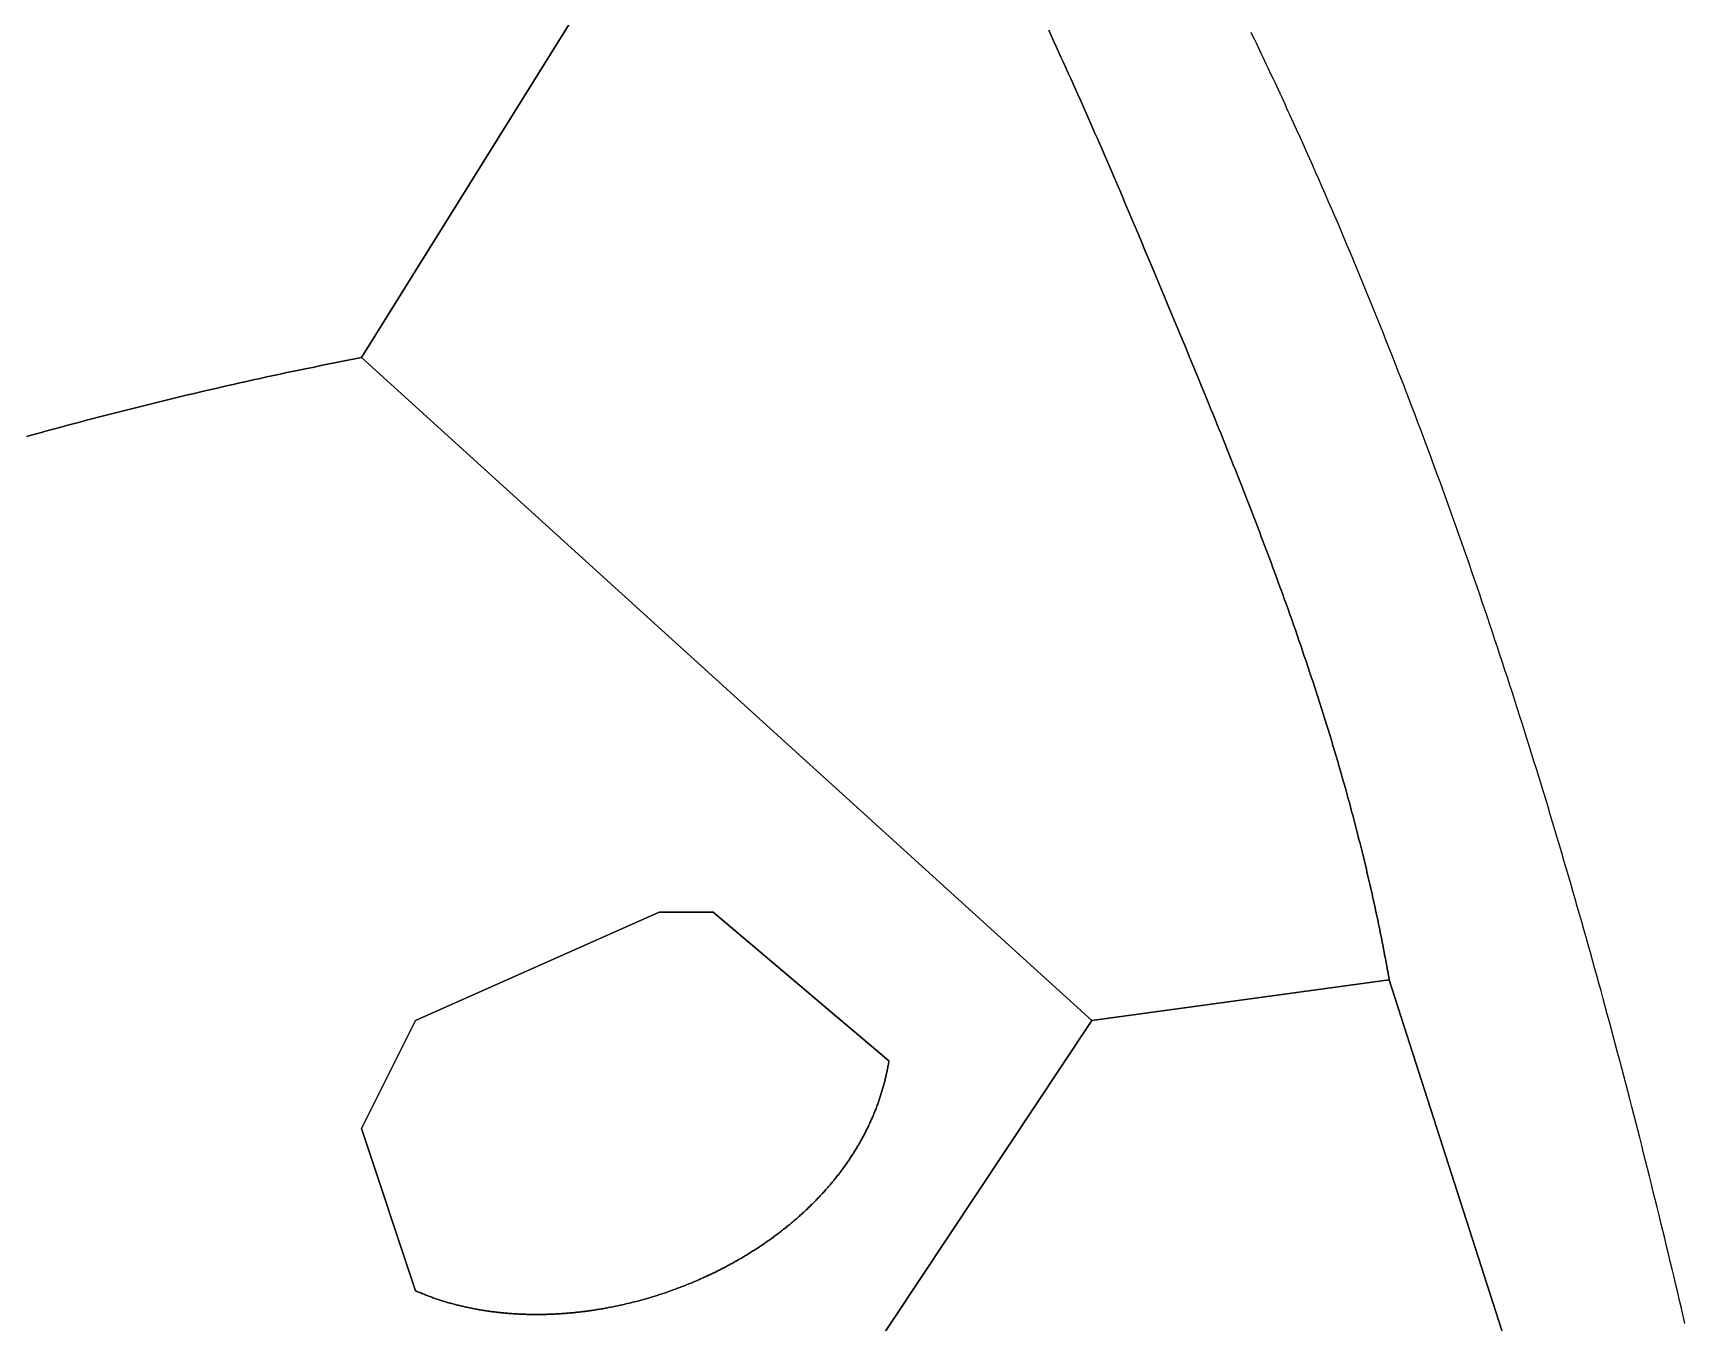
# Model space of a CAD drawing. Header units: millimetres. Extents: x -97041 to 275168, y -12500 to 263793.
# Drawn here: x 236055 to 271944, y 39791 to 67810 of the extents above; entities that cross this region are included whole.
import ezdxf

# ---------------------------------------------------------------- set-up
doc = ezdxf.new("R2010")
doc.units = ezdxf.units.MM
doc.layers.add('CLOSED_AREAS', color=7, linetype='Continuous')
doc.layers.add('REGION_HOLES', color=7, linetype='Continuous')

msp = doc.modelspace()

# ---------------------------------------------------------------- linework, layer by layer
at = {"layer": 'CLOSED_AREAS'}
for points in [[(235923.051, 59048.003), (236066.157, 59087.758), (236209.352, 59127.299), (236352.636, 59166.624), (236496.011, 59205.732), (236639.475, 59244.623), (236783.029, 59283.296), (236926.674, 59321.75), (237070.41, 59359.985), (237214.236, 59398), (237358.155, 59435.795), (237502.164, 59473.368), (237646.266, 59510.72), (237790.46, 59547.849), (237934.746, 59584.755), (238079.125, 59621.437), (238223.597, 59657.895), (238368.163, 59694.127), (238512.821, 59730.134), (238657.574, 59765.914), (238802.421, 59801.466), (238947.362, 59836.792), (239092.398, 59871.888), (239237.528, 59906.756), (239382.754, 59941.393), (239528.075, 59975.8), (239673.492, 60009.976), (239819.006, 60043.921), (239964.615, 60077.633), (240110.321, 60111.111), (240256.123, 60144.356), (240402.023, 60177.367), (240548.02, 60210.142), (240694.115, 60242.682), (240840.308, 60274.985), (240986.599, 60307.052), (241132.988, 60338.88), (241279.477, 60370.47), (241426.064, 60401.821), (241572.75, 60432.933), (241719.536, 60463.804), (241866.422, 60494.434), (242013.408, 60524.822), (242160.494, 60554.968), (242307.682, 60584.871), (242454.969, 60614.53), (242602.359, 60643.945), (242749.849, 60673.115), (242897.442, 60702.039), (243045.136, 60730.717), (243192.933, 60759.148), (252887.557, 76329.302)], [(252887.557, 76329.302), (243192.933, 60759.148), (259056.864, 46364.099), (265519.947, 47245.429), (265509.172, 47306.321), (265498.307, 47367.166), (265487.352, 47427.964), (265476.307, 47488.717), (265465.173, 47549.424), (265453.95, 47610.084), (265442.638, 47670.699), (265431.238, 47731.269), (265419.75, 47791.794), (265408.174, 47852.273), (265396.511, 47912.708), (265384.761, 47973.098), (265372.925, 48033.444), (265361.001, 48093.746), (265348.992, 48154.004), (265336.898, 48214.218), (265324.717, 48274.389), (265312.452, 48334.516), (265300.102, 48394.6), (265287.668, 48454.641), (265275.15, 48514.64), (265262.547, 48574.596), (265249.862, 48634.51), (265237.093, 48694.381), (265224.242, 48754.211), (265211.308, 48813.999), (265198.292, 48873.746), (265185.195, 48933.451), (265172.016, 48993.115), (265158.755, 49052.739), (265145.414, 49112.322), (265131.993, 49171.864), (265118.491, 49231.366), (265104.91, 49290.828), (265091.249, 49350.25), (265077.509, 49409.633), (265063.69, 49468.976), (265049.793, 49528.28), (265035.818, 49587.545), (265021.764, 49646.772), (265007.633, 49705.959), (264993.425, 49765.108), (264979.141, 49824.22), (264964.779, 49883.293), (264950.342, 49942.328), (264935.828, 50001.326), (264921.239, 50060.286), (264906.575, 50119.21), (264891.836, 50178.096), (264877.022, 50236.946), (264862.134, 50295.759), (264847.172, 50354.536), (264832.137, 50413.276), (264817.028, 50471.981), (264801.847, 50530.65), (264786.592, 50589.284), (264771.266, 50647.882), (264755.868, 50706.445), (264740.398, 50764.973), (264724.856, 50823.467), (264709.244, 50881.926), (264693.561, 50940.351), (264677.808, 50998.742), (264661.985, 51057.099), (264646.092, 51115.422), (264630.13, 51173.712), (264614.099, 51231.969), (264597.999, 51290.192), (264565.594, 51406.541), (264532.919, 51522.761), (264499.976, 51638.852), (264466.768, 51754.817), (264433.296, 51870.657), (264399.564, 51986.375), (264365.575, 52101.97), (264331.33, 52217.446), (264296.833, 52332.804), (264262.087, 52448.046), (264227.093, 52563.173), (264191.855, 52678.186), (264156.375, 52793.088), (264120.655, 52907.88), (264084.699, 53022.564), (264048.509, 53137.142), (264012.087, 53251.614), (263975.436, 53365.983), (263938.56, 53480.251), (263901.46, 53594.418), (263864.138, 53708.487), (263826.599, 53822.46), (263788.844, 53936.337), (263750.875, 54050.121), (263712.697, 54163.813), (263674.31, 54277.416), (263635.718, 54390.929), (263596.924, 54504.356), (263557.929, 54617.698), (263518.737, 54730.956), (263479.351, 54844.132), (263439.772, 54957.228), (263400.004, 55070.246), (263360.049, 55183.187), (263319.909, 55296.052), (263279.588, 55408.844), (263239.088, 55521.563), (263198.412, 55634.213), (263157.562, 55746.793), (263116.54, 55859.307), (263075.35, 55971.755), (263033.995, 56084.139), (262992.475, 56196.462), (262950.796, 56308.724), (262908.958, 56420.927), (262866.965, 56533.073), (262824.818, 56645.163), (262782.522, 56757.2), (262740.078, 56869.184), (262697.489, 56981.118), (262654.758, 57093.002), (262611.887, 57204.84), (262568.879, 57316.632), (262525.737, 57428.38), (262482.462, 57540.085), (262439.059, 57651.75), (262395.528, 57763.376), (262351.874, 57874.964), (262308.099, 57986.517), (262264.204, 58098.036), (262220.194, 58209.522), (262176.07, 58320.977), (262131.835, 58432.403), (262087.492, 58543.802), (262043.043, 58655.175), (261998.491, 58766.523), (261953.839, 58877.849), (261909.089, 58989.154), (261864.244, 59100.44), (261819.306, 59211.708), (261774.278, 59322.961), (261729.163, 59434.198), (261683.964, 59545.424), (261638.682, 59656.638), (261593.321, 59767.842), (261547.883, 59879.039), (261456.786, 60101.417), (261365.415, 60323.783), (261273.788, 60546.151), (261181.927, 60768.534), (261089.853, 60990.945), (260997.587, 61213.398), (260905.151, 61435.906), (260812.564, 61658.482), (260719.848, 61881.138), (260621.581, 62116.921), (260523.173, 62352.788), (260424.603, 62588.72), (260325.852, 62824.694), (260226.898, 63060.69), (260127.722, 63296.688), (260028.304, 63532.666), (259928.622, 63768.604), (259878.677, 63886.551), (259828.658, 64004.481), (259778.563, 64122.389), (259728.39, 64240.275), (259678.136, 64358.135), (259627.798, 64475.967), (259577.375, 64593.767), (259526.863, 64711.534), (259476.26, 64829.265), (259425.564, 64946.958), (259374.771, 65064.608), (259323.88, 65182.215), (259272.888, 65299.775), (259221.792, 65417.286), (259170.59, 65534.746), (259119.279, 65652.151), (259067.857, 65769.498), (259016.321, 65886.787), (258964.669, 66004.013), (258912.898, 66121.174), (258861.006, 66238.268), (258808.99, 66355.291), (258756.847, 66472.243), (258704.575, 66589.118), (258652.172, 66705.916), (258599.635, 66822.634), (258546.962, 66939.268), (258494.149, 67055.817), (258441.195, 67172.278), (258388.096, 67288.647), (258334.851, 67404.923), (258281.457, 67521.103), (258227.911, 67637.185), (258174.211, 67753.165), (258120.354, 67869.041)], [(258120.354, 67869.041), (258174.211, 67753.165), (258227.911, 67637.185), (258281.457, 67521.103), (258334.851, 67404.923), (258388.096, 67288.647), (258441.195, 67172.278), (258494.149, 67055.817), (258546.962, 66939.268), (258599.635, 66822.634), (258652.172, 66705.916), (258704.575, 66589.118), (258756.847, 66472.243), (258808.99, 66355.291), (258861.006, 66238.268), (258912.898, 66121.174), (258964.669, 66004.013), (259016.321, 65886.787), (259067.857, 65769.498), (259119.279, 65652.151), (259170.59, 65534.746), (259221.792, 65417.286), (259272.888, 65299.775), (259323.88, 65182.215), (259374.771, 65064.608), (259425.564, 64946.958), (259476.26, 64829.265), (259526.863, 64711.534), (259577.375, 64593.767), (259627.798, 64475.967), (259678.136, 64358.135), (259728.39, 64240.275), (259778.563, 64122.389), (259828.658, 64004.481), (259878.677, 63886.551), (259928.622, 63768.604), (260028.304, 63532.666), (260127.722, 63296.688), (260226.898, 63060.69), (260325.852, 62824.694), (260424.603, 62588.72), (260523.173, 62352.788), (260621.581, 62116.921), (260719.848, 61881.138), (260812.564, 61658.482), (260905.151, 61435.906), (260997.587, 61213.398), (261089.853, 60990.945), (261181.927, 60768.534), (261273.788, 60546.151), (261365.415, 60323.783), (261456.786, 60101.417), (261547.883, 59879.039), (261593.321, 59767.842), (261638.682, 59656.638), (261683.964, 59545.424), (261729.163, 59434.198), (261774.278, 59322.961), (261819.306, 59211.708), (261864.244, 59100.44), (261909.089, 58989.154), (261953.839, 58877.849), (261998.491, 58766.523), (262043.043, 58655.175), (262087.492, 58543.802), (262131.835, 58432.403), (262176.07, 58320.977), (262220.194, 58209.522), (262264.204, 58098.036), (262308.099, 57986.517), (262351.874, 57874.964), (262395.528, 57763.376), (262439.059, 57651.75), (262482.462, 57540.085), (262525.737, 57428.38), (262568.879, 57316.632), (262611.887, 57204.84), (262654.758, 57093.002), (262697.489, 56981.118), (262740.078, 56869.184), (262782.522, 56757.2), (262824.818, 56645.163), (262866.965, 56533.073), (262908.958, 56420.927), (262950.796, 56308.724), (262992.475, 56196.462), (263033.995, 56084.139), (263075.35, 55971.755), (263116.54, 55859.307), (263157.562, 55746.793), (263198.412, 55634.213), (263239.088, 55521.563), (263279.588, 55408.844), (263319.909, 55296.052), (263360.049, 55183.187), (263400.004, 55070.246), (263439.772, 54957.228), (263479.351, 54844.132), (263518.737, 54730.956), (263557.929, 54617.698), (263596.924, 54504.356), (263635.718, 54390.929), (263674.31, 54277.416), (263712.697, 54163.813), (263750.875, 54050.121), (263788.844, 53936.337), (263826.599, 53822.46), (263864.138, 53708.487), (263901.46, 53594.418), (263938.56, 53480.251), (263975.436, 53365.983), (264012.087, 53251.614), (264048.509, 53137.142), (264084.699, 53022.564), (264120.655, 52907.88), (264156.375, 52793.088), (264191.855, 52678.186), (264227.093, 52563.173), (264262.087, 52448.046), (264296.833, 52332.804), (264331.33, 52217.446), (264365.575, 52101.97), (264399.564, 51986.375), (264433.296, 51870.657), (264466.768, 51754.817), (264499.976, 51638.852), (264532.919, 51522.761), (264565.594, 51406.541), (264597.999, 51290.192), (264614.099, 51231.969), (264630.13, 51173.712), (264646.092, 51115.422), (264661.985, 51057.099), (264677.808, 50998.742), (264693.561, 50940.351), (264709.244, 50881.926), (264724.856, 50823.467), (264740.398, 50764.973), (264755.868, 50706.445), (264771.266, 50647.882), (264786.592, 50589.284), (264801.847, 50530.65), (264817.028, 50471.981), (264832.137, 50413.276), (264847.172, 50354.536), (264862.134, 50295.759), (264877.022, 50236.946), (264891.836, 50178.096), (264906.575, 50119.21), (264921.239, 50060.286), (264935.828, 50001.326), (264950.342, 49942.328), (264964.779, 49883.293), (264979.141, 49824.22), (264993.425, 49765.108), (265007.633, 49705.959), (265021.764, 49646.772), (265035.818, 49587.545), (265049.793, 49528.28), (265063.69, 49468.976), (265077.509, 49409.633), (265091.249, 49350.25), (265104.91, 49290.828), (265118.491, 49231.366), (265131.993, 49171.864), (265145.414, 49112.322), (265158.755, 49052.739), (265172.016, 48993.115), (265185.195, 48933.451), (265198.292, 48873.746), (265211.308, 48813.999), (265224.242, 48754.211), (265237.093, 48694.381), (265249.862, 48634.51), (265262.547, 48574.596), (265275.15, 48514.64), (265287.668, 48454.641), (265300.102, 48394.6), (265312.452, 48334.516), (265324.717, 48274.389), (265336.898, 48214.218), (265348.992, 48154.004), (265361.001, 48093.746), (265372.925, 48033.444), (265384.761, 47973.098), (265396.511, 47912.708), (265408.174, 47852.273), (265419.75, 47791.794), (265431.238, 47731.269), (265442.638, 47670.699), (265453.95, 47610.084), (265465.173, 47549.424), (265476.307, 47488.717), (265487.352, 47427.964), (265498.307, 47367.166), (265509.172, 47306.321), (265519.947, 47245.429), (268163.935, 39019.687)], [(271943.873, 39775.875), (271904.579, 39944.495), (271865.149, 40113.097), (271825.581, 40281.683), (271785.874, 40450.249), (271746.027, 40618.797), (271706.04, 40787.325), (271665.913, 40955.833), (271625.643, 41124.319), (271585.23, 41292.783), (271544.674, 41461.224), (271503.973, 41629.641), (271463.127, 41798.034), (271422.135, 41966.402), (271380.996, 42134.744), (271339.71, 42303.059), (271298.275, 42471.347), (271256.69, 42639.607), (271214.955, 42807.837), (271173.07, 42976.038), (271131.032, 43144.209), (271088.842, 43312.348), (271046.498, 43480.455), (271004, 43648.53), (270961.347, 43816.57), (270918.538, 43984.577), (270875.572, 44152.548), (270832.448, 44320.484), (270789.166, 44488.383), (270745.725, 44656.245), (270702.124, 44824.068), (270658.362, 44991.853), (270614.438, 45159.598), (270570.351, 45327.303), (270526.102, 45494.966), (270481.688, 45662.588), (270437.109, 45830.167), (270392.364, 45997.702), (270347.452, 46165.193), (270302.373, 46332.639), (270257.126, 46500.04), (270211.709, 46667.394), (270166.123, 46834.701), (270120.366, 47001.959), (270074.437, 47169.169), (270028.336, 47336.329), (269982.061, 47503.439), (269935.613, 47670.498), (269888.989, 47837.505), (269842.19, 48004.46), (269795.214, 48171.361), (269748.061, 48338.208), (269700.73, 48505), (269653.22, 48671.737), (269605.53, 48838.417), (269557.659, 49005.039), (269509.607, 49171.604), (269461.372, 49338.111), (269412.954, 49504.557), (269364.353, 49670.944), (269315.566, 49837.269), (269266.594, 50003.533), (269217.436, 50169.734), (269168.09, 50335.872), (269118.556, 50501.946), (269068.834, 50667.955), (269018.921, 50833.899), (268968.818, 50999.776), (268918.524, 51165.586), (268868.038, 51331.328), (268817.358, 51497.002), (268766.485, 51662.606), (268715.417, 51828.14), (268664.153, 51993.604), (268612.694, 52158.995), (268561.037, 52324.314), (268509.182, 52489.56), (268457.128, 52654.732), (268404.875, 52819.83), (268352.421, 52984.851), (268299.766, 53149.797), (268246.909, 53314.666), (268193.849, 53479.456), (268140.586, 53644.169), (268087.118, 53808.802), (268033.444, 53973.355), (267979.564, 54137.827), (267925.478, 54302.217), (267871.183, 54466.525), (267816.68, 54630.75), (267761.967, 54794.892), (267707.044, 54958.948), (267651.91, 55122.919), (267596.564, 55286.805), (267541.005, 55450.603), (267485.233, 55614.313), (267429.246, 55777.935), (267373.044, 55941.468), (267316.626, 56104.911), (267259.991, 56268.263), (267203.138, 56431.524), (267146.066, 56594.692), (267088.776, 56757.767), (267031.265, 56920.749), (266973.533, 57083.636), (266915.579, 57246.428), (266857.403, 57409.123), (266799.003, 57571.722), (266740.379, 57734.224), (266681.53, 57896.626), (266622.454, 58058.93), (266563.152, 58221.134), (266503.623, 58383.237), (266443.865, 58545.239), (266383.877, 58707.139), (266323.66, 58868.936), (266263.212, 59030.629), (266202.532, 59192.218), (266141.619, 59353.701), (266080.474, 59515.078), (266019.094, 59676.349), (265957.479, 59837.512), (265895.628, 59998.567), (265833.54, 60159.513), (265771.215, 60320.349), (265708.652, 60481.075), (265645.849, 60641.689), (265582.807, 60802.192), (265519.524, 60962.581), (265455.999, 61122.857), (265392.232, 61283.018), (265328.222, 61443.064), (265263.967, 61602.995), (265199.468, 61762.808), (265134.723, 61922.505), (265069.731, 62082.083), (265004.492, 62241.542), (264939.005, 62400.882), (264873.269, 62560.101), (264807.283, 62719.199), (264741.046, 62878.174), (264674.558, 63037.027), (264607.818, 63195.757), (264540.824, 63354.362), (264473.576, 63512.843), (264406.074, 63671.197), (264338.316, 63829.425), (264270.302, 63987.525), (264202.031, 64145.498), (264133.501, 64303.342), (264064.712, 64461.056), (263995.664, 64618.639), (263926.356, 64776.092), (263856.785, 64933.412), (263786.953, 65090.6), (263716.858, 65247.655), (263646.499, 65404.575), (263575.875, 65561.36), (263504.986, 65718.01), (263433.83, 65874.523), (263398.152, 65952.729), (263362.408, 66030.899), (263326.596, 66109.036), (263290.717, 66187.137), (263254.771, 66265.204), (263218.758, 66343.236), (263182.677, 66421.234), (263146.529, 66499.196), (263110.313, 66577.123), (263074.029, 66655.015), (263037.678, 66732.872), (263001.259, 66810.694), (262964.772, 66888.48), (262928.216, 66966.23), (262891.593, 67043.945), (262854.901, 67121.624), (262818.14, 67199.268), (262781.311, 67276.875), (262744.414, 67354.446), (262707.448, 67431.981), (262670.412, 67509.48), (262633.308, 67586.943), (262596.135, 67664.369), (262558.893, 67741.759), (262521.582, 67819.112)], [(252226.56, 36081.922), (259056.864, 46364.099), (243192.933, 60759.148), (243045.136, 60730.717), (242897.442, 60702.039), (242749.849, 60673.115), (242602.359, 60643.945), (242454.969, 60614.53), (242307.682, 60584.871), (242160.494, 60554.968), (242013.408, 60524.822), (241866.422, 60494.434), (241719.536, 60463.804), (241572.75, 60432.933), (241426.064, 60401.821), (241279.477, 60370.47), (241132.988, 60338.88), (240986.599, 60307.052), (240840.308, 60274.985), (240694.115, 60242.682), (240548.02, 60210.142), (240402.023, 60177.367), (240256.123, 60144.356), (240110.321, 60111.111), (239964.615, 60077.633), (239819.006, 60043.921), (239673.492, 60009.976), (239528.075, 59975.8), (239382.754, 59941.393), (239237.528, 59906.756), (239092.398, 59871.888), (238947.362, 59836.792), (238802.421, 59801.466), (238657.574, 59765.914), (238512.821, 59730.134), (238368.163, 59694.127), (238223.597, 59657.895), (238079.125, 59621.437), (237934.746, 59584.755), (237790.46, 59547.849), (237646.266, 59510.72), (237502.164, 59473.368), (237358.155, 59435.795), (237214.236, 59398), (237070.41, 59359.985), (236926.674, 59321.75), (236783.029, 59283.296), (236639.475, 59244.623), (236496.011, 59205.732), (236352.636, 59166.624), (236209.352, 59127.299), (236066.157, 59087.758), (235923.051, 59048.003)]]:
    msp.add_lwpolyline(points, dxfattribs=at)
for points in [[(254650.216, 45482.77), (250831.122, 48714.311), (249656.016, 48714.311), (244368.039, 46364.099), (243192.933, 44013.887), (244368.039, 40488.569), (244389.73, 40479.122), (244411.472, 40469.766), (244433.262, 40460.501), (244455.103, 40451.327), (244476.992, 40442.243), (244498.93, 40433.25), (244520.916, 40424.347), (244542.951, 40415.535), (244565.032, 40406.814), (244587.162, 40398.182), (244609.338, 40389.641), (244631.561, 40381.189), (244653.83, 40372.828), (244676.146, 40364.556), (244698.507, 40356.375), (244720.913, 40348.282), (244743.365, 40340.28), (244765.861, 40332.367), (244788.401, 40324.543), (244810.986, 40316.809), (244833.614, 40309.164), (244856.285, 40301.608), (244879, 40294.141), (244901.757, 40286.763), (244924.557, 40279.474), (244947.399, 40272.274), (244970.282, 40265.162), (244993.207, 40258.139), (245016.173, 40251.204), (245039.179, 40244.357), (245062.226, 40237.599), (245085.313, 40230.929), (245108.44, 40224.348), (245131.606, 40217.854), (245154.811, 40211.448), (245178.055, 40205.13), (245201.338, 40198.9), (245224.658, 40192.757), (245248.016, 40186.702), (245271.412, 40180.734), (245294.844, 40174.854), (245318.314, 40169.061), (245341.82, 40163.355), (245365.361, 40157.736), (245388.939, 40152.204), (245412.552, 40146.759), (245436.2, 40141.401), (245459.883, 40136.129), (245483.6, 40130.944), (245507.352, 40125.846), (245531.137, 40120.834), (245554.956, 40115.908), (245578.807, 40111.069), (245602.692, 40106.315), (245626.609, 40101.648), (245650.558, 40097.067), (245674.539, 40092.571), (245698.551, 40088.162), (245722.594, 40083.838), (245746.669, 40079.599), (245770.773, 40075.446), (245794.908, 40071.379), (245819.073, 40067.397), (245843.267, 40063.5), (245867.49, 40059.688), (245891.742, 40055.961), (245916.022, 40052.319), (245940.331, 40048.762), (245964.667, 40045.289), (245989.031, 40041.902), (246013.422, 40038.598), (246037.84, 40035.38), (246062.284, 40032.245), (246086.754, 40029.195), (246111.251, 40026.23), (246135.772, 40023.348), (246160.319, 40020.55), (246184.891, 40017.836), (246209.487, 40015.206), (246234.108, 40012.66), (246258.752, 40010.197), (246283.419, 40007.818), (246308.11, 40005.522), (246332.824, 40003.31), (246357.56, 40001.181), (246382.319, 39999.135), (246407.099, 39997.172), (246431.901, 39995.292), (246456.724, 39993.495), (246481.567, 39991.78), (246506.432, 39990.149), (246531.316, 39988.6), (246556.221, 39987.133), (246581.145, 39985.749), (246606.088, 39984.448), (246631.05, 39983.228), (246656.03, 39982.091), (246681.029, 39981.035), (246706.045, 39980.062), (246731.08, 39979.171), (246756.131, 39978.361), (246781.199, 39977.633), (246806.284, 39976.986), (246831.385, 39976.421), (246856.502, 39975.938), (246881.634, 39975.535), (246906.782, 39975.214), (246931.944, 39974.974), (246957.121, 39974.815), (246982.313, 39974.737), (247007.518, 39974.74), (247032.737, 39974.823), (247057.969, 39974.988), (247083.214, 39975.232), (247108.471, 39975.557), (247133.741, 39975.963), (247159.023, 39976.449), (247184.316, 39977.015), (247209.621, 39977.661), (247234.936, 39978.387), (247260.262, 39979.193), (247285.598, 39980.079), (247310.945, 39981.044), (247336.3, 39982.089), (247361.665, 39983.214), (247387.039, 39984.418), (247412.422, 39985.701), (247437.813, 39987.064), (247463.212, 39988.506), (247488.618, 39990.027), (247514.032, 39991.627), (247539.452, 39993.305), (247564.88, 39995.063), (247590.313, 39996.899), (247615.753, 39998.814), (247641.198, 40000.807), (247666.648, 40002.879), (247692.104, 40005.029), (247717.564, 40007.257), (247743.028, 40009.564), (247768.496, 40011.948), (247793.968, 40014.41), (247819.443, 40016.951), (247844.922, 40019.569), (247870.402, 40022.264), (247895.886, 40025.037), (247921.371, 40027.888), (247946.857, 40030.816), (247972.346, 40033.822), (247997.835, 40036.904), (248023.324, 40040.064), (248048.814, 40043.301), (248074.304, 40046.614), (248099.794, 40050.005), (248125.283, 40053.472), (248150.771, 40057.016), (248176.258, 40060.636), (248201.743, 40064.333), (248227.226, 40068.106), (248252.707, 40071.956), (248278.185, 40075.881), (248303.66, 40079.883), (248329.132, 40083.961), (248354.6, 40088.114), (248380.064, 40092.344), (248405.524, 40096.649), (248430.979, 40101.03), (248456.429, 40105.486), (248481.874, 40110.018), (248507.313, 40114.625), (248532.747, 40119.307), (248558.174, 40124.065), (248609.008, 40133.804), (248659.812, 40143.844), (248710.585, 40154.182), (248761.324, 40164.818), (248812.025, 40175.752), (248862.686, 40186.982), (248913.305, 40198.508), (248963.88, 40210.328), (249014.406, 40222.443), (249064.882, 40234.852), (249115.305, 40247.553), (249165.672, 40260.547), (249215.981, 40273.831), (249266.229, 40287.407), (249316.414, 40301.272), (249366.532, 40315.426), (249416.582, 40329.868), (249466.559, 40344.598), (249516.463, 40359.615), (249566.29, 40374.918), (249616.037, 40390.506), (249665.702, 40406.379), (249715.283, 40422.536), (249764.776, 40438.976), (249814.179, 40455.698), (249863.489, 40472.701), (249912.704, 40489.986), (249961.82, 40507.551), (250010.836, 40525.395), (250059.749, 40543.518), (250108.556, 40561.918), (250157.254, 40580.596), (250205.841, 40599.55), (250254.314, 40618.78), (250302.67, 40638.285), (250350.907, 40658.064), (250399.022, 40678.116), (250447.013, 40698.441), (250470.961, 40708.705), (250494.877, 40719.038), (250518.76, 40729.438), (250542.61, 40739.906), (250566.428, 40750.442), (250590.212, 40761.045), (250613.962, 40771.715), (250637.678, 40782.453), (250661.36, 40793.258), (250685.006, 40804.13), (250708.618, 40815.069), (250732.194, 40826.075), (250755.735, 40837.148), (250779.239, 40848.288), (250802.707, 40859.495), (250826.139, 40870.768), (250849.533, 40882.107), (250872.889, 40893.513), (250896.208, 40904.985), (250919.489, 40916.524), (250942.732, 40928.129), (250965.935, 40939.799), (250989.1, 40951.536), (251012.225, 40963.338), (251035.311, 40975.206), (251058.356, 40987.14), (251081.361, 40999.139), (251104.326, 41011.204), (251127.249, 41023.334), (251150.131, 41035.53), (251172.971, 41047.791), (251195.769, 41060.116), (251218.525, 41072.507), (251241.238, 41084.963), (251263.908, 41097.483), (251286.534, 41110.068), (251309.117, 41122.718), (251331.656, 41135.433), (251354.15, 41148.211), (251376.6, 41161.055), (251399.005, 41173.962), (251421.364, 41186.934), (251443.677, 41199.969), (251465.945, 41213.069), (251488.166, 41226.232), (251510.341, 41239.46), (251532.468, 41252.751), (251554.548, 41266.105), (251576.581, 41279.524), (251598.565, 41293.005), (251620.501, 41306.55), (251642.389, 41320.158), (251664.227, 41333.829), (251686.016, 41347.564), (251707.756, 41361.361), (251729.445, 41375.221), (251751.084, 41389.144), (251772.673, 41403.129), (251794.21, 41417.178), (251815.696, 41431.288), (251837.131, 41445.461), (251858.513, 41459.696), (251879.843, 41473.994), (251901.121, 41488.354), (251922.345, 41502.775), (251943.516, 41517.259), (251964.634, 41531.804), (251985.697, 41546.411), (252006.707, 41561.08), (252027.661, 41575.811), (252048.561, 41590.602), (252069.405, 41605.456), (252090.194, 41620.37), (252110.927, 41635.346), (252131.603, 41650.383), (252152.223, 41665.48), (252172.786, 41680.639), (252193.291, 41695.858), (252213.739, 41711.139), (252234.129, 41726.479), (252254.461, 41741.881), (252274.734, 41757.343), (252294.948, 41772.865), (252315.103, 41788.447), (252335.199, 41804.09), (252355.234, 41819.792), (252375.209, 41835.555), (252395.124, 41851.377), (252414.977, 41867.26), (252434.769, 41883.202), (252454.5, 41899.203), (252474.169, 41915.264), (252493.776, 41931.385), (252513.32, 41947.564), (252532.801, 41963.803), (252552.218, 41980.102), (252571.573, 41996.459), (252590.863, 42012.875), (252610.089, 42029.35), (252629.251, 42045.884), (252648.347, 42062.476), (252667.379, 42079.127), (252686.344, 42095.837), (252705.244, 42112.605), (252724.078, 42129.431), (252742.845, 42146.315), (252761.545, 42163.258), (252780.178, 42180.258), (252798.744, 42197.317), (252817.241, 42214.433), (252835.671, 42231.607), (252854.032, 42248.839), (252872.324, 42266.128), (252890.546, 42283.474), (252908.7, 42300.878), (252926.783, 42318.34), (252944.796, 42335.858), (252962.739, 42353.434), (252980.611, 42371.066), (252998.411, 42388.756), (253016.14, 42406.502), (253033.797, 42424.305), (253051.382, 42442.165), (253068.895, 42460.081), (253086.334, 42478.054), (253103.701, 42496.082), (253120.994, 42514.168), (253138.213, 42532.309), (253155.358, 42550.506), (253172.428, 42568.76), (253189.424, 42587.069), (253206.344, 42605.434), (253223.189, 42623.855), (253239.958, 42642.331), (253256.651, 42660.863), (253273.268, 42679.45), (253289.807, 42698.093), (253306.27, 42716.79), (253322.655, 42735.543), (253338.962, 42754.351), (253355.191, 42773.214), (253371.342, 42792.132), (253387.413, 42811.104), (253403.406, 42830.131), (253419.319, 42849.213), (253435.153, 42868.349), (253450.906, 42887.54), (253466.579, 42906.785), (253482.17, 42926.084), (253497.681, 42945.437), (253513.111, 42964.844), (253528.458, 42984.305), (253543.724, 43003.82), (253558.907, 43023.389), (253574.007, 43043.011), (253589.024, 43062.687), (253603.958, 43082.416), (253618.808, 43102.199), (253633.573, 43122.035), (253648.255, 43141.924), (253662.851, 43161.867), (253677.363, 43181.862), (253691.789, 43201.91), (253706.129, 43222.011), (253720.383, 43242.164), (253734.551, 43262.371), (253748.632, 43282.629), (253762.626, 43302.941), (253776.533, 43323.304), (253790.352, 43343.72), (253804.082, 43364.188), (253817.725, 43384.708), (253831.278, 43405.28), (253844.743, 43425.904), (253858.118, 43446.579), (253871.403, 43467.306), (253884.598, 43488.085), (253897.703, 43508.916), (253910.717, 43529.797), (253923.64, 43550.731), (253936.472, 43571.715), (253949.212, 43592.75), (253961.86, 43613.837), (253974.416, 43634.974), (253986.878, 43656.162), (253999.248, 43677.402), (254011.525, 43698.691), (254023.707, 43720.031), (254035.796, 43741.422), (254047.79, 43762.863), (254059.69, 43784.355), (254071.495, 43805.896), (254083.204, 43827.488), (254094.817, 43849.13), (254106.335, 43870.821), (254117.756, 43892.563), (254129.08, 43914.354), (254140.308, 43936.195), (254151.438, 43958.085), (254162.47, 43980.025), (254173.405, 44002.014), (254184.241, 44024.053), (254194.978, 44046.14), (254205.616, 44068.277), (254216.155, 44090.463), (254226.595, 44112.697), (254236.934, 44134.98), (254247.173, 44157.313), (254257.311, 44179.693), (254267.349, 44202.122), (254277.285, 44224.6), (254287.119, 44247.126), (254296.852, 44269.7), (254306.482, 44292.323), (254316.009, 44314.993), (254325.434, 44337.711), (254334.755, 44360.478), (254343.972, 44383.292), (254353.086, 44406.153), (254362.095, 44429.062), (254371, 44452.019), (254379.799, 44475.023), (254388.494, 44498.075), (254397.083, 44521.174), (254405.565, 44544.319), (254413.942, 44567.512), (254422.212, 44590.752), (254430.375, 44614.039), (254438.43, 44637.372), (254446.378, 44660.752), (254454.218, 44684.179), (254461.95, 44707.652), (254469.573, 44731.171), (254477.087, 44754.737), (254484.492, 44778.349), (254491.788, 44802.007), (254498.973, 44825.711), (254506.048, 44849.461), (254513.013, 44873.257), (254519.867, 44897.098), (254526.609, 44920.985), (254533.24, 44944.918), (254539.759, 44968.896), (254546.166, 44992.92), (254552.46, 45016.988), (254558.641, 45041.102), (254564.709, 45065.261), (254570.663, 45089.465), (254576.503, 45113.714), (254582.23, 45138.008), (254587.841, 45162.346), (254593.338, 45186.729), (254598.72, 45211.156), (254603.986, 45235.628), (254609.136, 45260.144), (254614.169, 45284.705), (254619.087, 45309.31), (254623.887, 45333.958), (254628.57, 45358.651), (254633.136, 45383.387), (254637.584, 45408.167), (254641.913, 45432.991), (254646.124, 45457.859)], [(265519.947, 47245.429), (259056.864, 46364.099), (252226.56, 36081.922), (262508.738, 37844.581), (268163.935, 39019.687)]]:
    msp.add_lwpolyline(points, close=True, dxfattribs=at)
at = {"layer": 'REGION_HOLES'}
msp.add_lwpolyline([(244368.039, 40488.569), (243192.933, 44013.887), (244368.039, 46364.099), (249656.016, 48714.311), (250831.122, 48714.311), (254650.216, 45482.77), (254646.124, 45457.859), (254641.913, 45432.991), (254637.584, 45408.167), (254633.136, 45383.387), (254628.57, 45358.651), (254623.887, 45333.958), (254619.087, 45309.31), (254614.169, 45284.705), (254609.136, 45260.144), (254603.986, 45235.628), (254598.72, 45211.156), (254593.338, 45186.729), (254587.841, 45162.346), (254582.23, 45138.008), (254576.503, 45113.714), (254570.663, 45089.465), (254564.709, 45065.261), (254558.641, 45041.102), (254552.46, 45016.988), (254546.166, 44992.92), (254539.759, 44968.896), (254533.24, 44944.918), (254526.609, 44920.985), (254519.867, 44897.098), (254513.013, 44873.257), (254506.048, 44849.461), (254498.973, 44825.711), (254491.788, 44802.007), (254484.492, 44778.349), (254477.087, 44754.737), (254469.573, 44731.171), (254461.95, 44707.652), (254454.218, 44684.179), (254446.378, 44660.752), (254438.43, 44637.372), (254430.375, 44614.039), (254422.212, 44590.752), (254413.942, 44567.512), (254405.565, 44544.319), (254397.083, 44521.174), (254388.494, 44498.075), (254379.799, 44475.023), (254371, 44452.019), (254362.095, 44429.062), (254353.086, 44406.153), (254343.972, 44383.292), (254334.755, 44360.478), (254325.434, 44337.711), (254316.009, 44314.993), (254306.482, 44292.323), (254296.852, 44269.7), (254287.119, 44247.126), (254277.285, 44224.6), (254267.349, 44202.122), (254257.311, 44179.693), (254247.173, 44157.313), (254236.934, 44134.98), (254226.595, 44112.697), (254216.155, 44090.463), (254205.616, 44068.277), (254194.978, 44046.14), (254184.241, 44024.053), (254173.405, 44002.014), (254162.47, 43980.025), (254151.438, 43958.085), (254140.308, 43936.195), (254129.08, 43914.354), (254117.756, 43892.563), (254106.335, 43870.821), (254094.817, 43849.13), (254083.204, 43827.488), (254071.495, 43805.896), (254059.69, 43784.355), (254047.79, 43762.863), (254035.796, 43741.422), (254023.707, 43720.031), (254011.525, 43698.691), (253999.248, 43677.402), (253986.878, 43656.162), (253974.416, 43634.974), (253961.86, 43613.837), (253949.212, 43592.75), (253936.472, 43571.715), (253923.64, 43550.731), (253910.717, 43529.797), (253897.703, 43508.916), (253884.598, 43488.085), (253871.403, 43467.306), (253858.118, 43446.579), (253844.743, 43425.904), (253831.278, 43405.28), (253817.725, 43384.708), (253804.082, 43364.188), (253790.352, 43343.72), (253776.533, 43323.304), (253762.626, 43302.941), (253748.632, 43282.629), (253734.551, 43262.371), (253720.383, 43242.164), (253706.129, 43222.011), (253691.789, 43201.91), (253677.363, 43181.862), (253662.851, 43161.867), (253648.255, 43141.924), (253633.573, 43122.035), (253618.808, 43102.199), (253603.958, 43082.416), (253589.024, 43062.687), (253574.007, 43043.011), (253558.907, 43023.389), (253543.724, 43003.82), (253528.458, 42984.305), (253513.111, 42964.844), (253497.681, 42945.437), (253482.17, 42926.084), (253466.579, 42906.785), (253450.906, 42887.54), (253435.153, 42868.349), (253419.319, 42849.213), (253403.406, 42830.131), (253387.413, 42811.104), (253371.342, 42792.132), (253355.191, 42773.214), (253338.962, 42754.351), (253322.655, 42735.543), (253306.27, 42716.79), (253289.807, 42698.093), (253273.268, 42679.45), (253256.651, 42660.863), (253239.958, 42642.331), (253223.189, 42623.855), (253206.344, 42605.434), (253189.424, 42587.069), (253172.428, 42568.76), (253155.358, 42550.506), (253138.213, 42532.309), (253120.994, 42514.168), (253103.701, 42496.082), (253086.334, 42478.054), (253068.895, 42460.081), (253051.382, 42442.165), (253033.797, 42424.305), (253016.14, 42406.502), (252998.411, 42388.756), (252980.611, 42371.066), (252962.739, 42353.434), (252944.796, 42335.858), (252926.783, 42318.34), (252908.7, 42300.878), (252890.546, 42283.474), (252872.324, 42266.128), (252854.032, 42248.839), (252835.671, 42231.607), (252817.241, 42214.433), (252798.744, 42197.317), (252780.178, 42180.258), (252761.545, 42163.258), (252742.845, 42146.315), (252724.078, 42129.431), (252705.244, 42112.605), (252686.344, 42095.837), (252667.379, 42079.127), (252648.347, 42062.476), (252629.251, 42045.884), (252610.089, 42029.35), (252590.863, 42012.875), (252571.573, 41996.459), (252552.218, 41980.102), (252532.801, 41963.803), (252513.32, 41947.564), (252493.776, 41931.385), (252474.169, 41915.264), (252454.5, 41899.203), (252434.769, 41883.202), (252414.977, 41867.26), (252395.124, 41851.377), (252375.209, 41835.555), (252355.234, 41819.792), (252335.199, 41804.09), (252315.103, 41788.447), (252294.948, 41772.865), (252274.734, 41757.343), (252254.461, 41741.881), (252234.129, 41726.479), (252213.739, 41711.139), (252193.291, 41695.858), (252172.786, 41680.639), (252152.223, 41665.48), (252131.603, 41650.383), (252110.927, 41635.346), (252090.194, 41620.37), (252069.405, 41605.456), (252048.561, 41590.602), (252027.661, 41575.811), (252006.707, 41561.08), (251985.697, 41546.411), (251964.634, 41531.804), (251943.516, 41517.259), (251922.345, 41502.775), (251901.121, 41488.354), (251879.843, 41473.994), (251858.513, 41459.696), (251837.131, 41445.461), (251815.696, 41431.288), (251794.21, 41417.178), (251772.673, 41403.129), (251751.084, 41389.144), (251729.445, 41375.221), (251707.756, 41361.361), (251686.016, 41347.564), (251664.227, 41333.829), (251642.389, 41320.158), (251620.501, 41306.55), (251598.565, 41293.005), (251576.581, 41279.524), (251554.548, 41266.105), (251532.468, 41252.751), (251510.341, 41239.46), (251488.166, 41226.232), (251465.945, 41213.069), (251443.677, 41199.969), (251421.364, 41186.934), (251399.005, 41173.962), (251376.6, 41161.055), (251354.15, 41148.211), (251331.656, 41135.433), (251309.117, 41122.718), (251286.534, 41110.068), (251263.908, 41097.483), (251241.238, 41084.963), (251218.525, 41072.507), (251195.769, 41060.116), (251172.971, 41047.791), (251150.131, 41035.53), (251127.249, 41023.334), (251104.326, 41011.204), (251081.361, 40999.139), (251058.356, 40987.14), (251035.311, 40975.206), (251012.225, 40963.338), (250989.1, 40951.536), (250965.935, 40939.799), (250942.732, 40928.129), (250919.489, 40916.524), (250896.208, 40904.985), (250872.889, 40893.513), (250849.533, 40882.107), (250826.139, 40870.768), (250802.707, 40859.495), (250779.239, 40848.288), (250755.735, 40837.148), (250732.194, 40826.075), (250708.618, 40815.069), (250685.006, 40804.13), (250661.36, 40793.258), (250637.678, 40782.453), (250613.962, 40771.715), (250590.212, 40761.045), (250566.428, 40750.442), (250542.61, 40739.906), (250518.76, 40729.438), (250494.877, 40719.038), (250470.961, 40708.705), (250447.013, 40698.441), (250399.022, 40678.116), (250350.907, 40658.064), (250302.67, 40638.285), (250254.314, 40618.78), (250205.841, 40599.55), (250157.254, 40580.596), (250108.556, 40561.918), (250059.749, 40543.518), (250010.836, 40525.395), (249961.82, 40507.551), (249912.704, 40489.986), (249863.489, 40472.701), (249814.179, 40455.698), (249764.776, 40438.976), (249715.283, 40422.536), (249665.702, 40406.379), (249616.037, 40390.506), (249566.29, 40374.918), (249516.463, 40359.615), (249466.559, 40344.598), (249416.582, 40329.868), (249366.532, 40315.426), (249316.414, 40301.272), (249266.229, 40287.407), (249215.981, 40273.831), (249165.672, 40260.547), (249115.305, 40247.553), (249064.882, 40234.852), (249014.406, 40222.443), (248963.88, 40210.328), (248913.305, 40198.508), (248862.686, 40186.982), (248812.025, 40175.752), (248761.324, 40164.818), (248710.585, 40154.182), (248659.812, 40143.844), (248609.008, 40133.804), (248558.174, 40124.065), (248532.747, 40119.307), (248507.313, 40114.625), (248481.874, 40110.018), (248456.429, 40105.486), (248430.979, 40101.03), (248405.524, 40096.649), (248380.064, 40092.344), (248354.6, 40088.114), (248329.132, 40083.961), (248303.66, 40079.883), (248278.185, 40075.881), (248252.707, 40071.956), (248227.226, 40068.106), (248201.743, 40064.333), (248176.258, 40060.636), (248150.771, 40057.016), (248125.283, 40053.472), (248099.794, 40050.005), (248074.304, 40046.614), (248048.814, 40043.301), (248023.324, 40040.064), (247997.835, 40036.904), (247972.346, 40033.822), (247946.857, 40030.816), (247921.371, 40027.888), (247895.886, 40025.037), (247870.402, 40022.264), (247844.922, 40019.569), (247819.443, 40016.951), (247793.968, 40014.41), (247768.496, 40011.948), (247743.028, 40009.564), (247717.564, 40007.257), (247692.104, 40005.029), (247666.648, 40002.879), (247641.198, 40000.807), (247615.753, 39998.814), (247590.313, 39996.899), (247564.88, 39995.063), (247539.452, 39993.305), (247514.032, 39991.627), (247488.618, 39990.027), (247463.212, 39988.506), (247437.813, 39987.064), (247412.422, 39985.701), (247387.039, 39984.418), (247361.665, 39983.214), (247336.3, 39982.089), (247310.945, 39981.044), (247285.598, 39980.079), (247260.262, 39979.193), (247234.936, 39978.387), (247209.621, 39977.661), (247184.316, 39977.015), (247159.023, 39976.449), (247133.741, 39975.963), (247108.471, 39975.557), (247083.214, 39975.232), (247057.969, 39974.988), (247032.737, 39974.823), (247007.518, 39974.74), (246982.313, 39974.737), (246957.121, 39974.815), (246931.944, 39974.974), (246906.782, 39975.214), (246881.634, 39975.535), (246856.502, 39975.938), (246831.385, 39976.421), (246806.284, 39976.986), (246781.199, 39977.633), (246756.131, 39978.361), (246731.08, 39979.171), (246706.045, 39980.062), (246681.029, 39981.035), (246656.03, 39982.091), (246631.05, 39983.228), (246606.088, 39984.448), (246581.145, 39985.749), (246556.221, 39987.133), (246531.316, 39988.6), (246506.432, 39990.149), (246481.567, 39991.78), (246456.724, 39993.495), (246431.901, 39995.292), (246407.099, 39997.172), (246382.319, 39999.135), (246357.56, 40001.181), (246332.824, 40003.31), (246308.11, 40005.522), (246283.419, 40007.818), (246258.752, 40010.197), (246234.108, 40012.66), (246209.487, 40015.206), (246184.891, 40017.836), (246160.319, 40020.55), (246135.772, 40023.348), (246111.251, 40026.23), (246086.754, 40029.195), (246062.284, 40032.245), (246037.84, 40035.38), (246013.422, 40038.598), (245989.031, 40041.902), (245964.667, 40045.289), (245940.331, 40048.762), (245916.022, 40052.319), (245891.742, 40055.961), (245867.49, 40059.688), (245843.267, 40063.5), (245819.073, 40067.397), (245794.908, 40071.379), (245770.773, 40075.446), (245746.669, 40079.599), (245722.594, 40083.838), (245698.551, 40088.162), (245674.539, 40092.571), (245650.558, 40097.067), (245626.609, 40101.648), (245602.692, 40106.315), (245578.807, 40111.069), (245554.956, 40115.908), (245531.137, 40120.834), (245507.352, 40125.846), (245483.6, 40130.944), (245459.883, 40136.129), (245436.2, 40141.401), (245412.552, 40146.759), (245388.939, 40152.204), (245365.361, 40157.736), (245341.82, 40163.355), (245318.314, 40169.061), (245294.844, 40174.854), (245271.412, 40180.734), (245248.016, 40186.702), (245224.658, 40192.757), (245201.338, 40198.9), (245178.055, 40205.13), (245154.811, 40211.448), (245131.606, 40217.854), (245108.44, 40224.348), (245085.313, 40230.929), (245062.226, 40237.599), (245039.179, 40244.357), (245016.173, 40251.204), (244993.207, 40258.139), (244970.282, 40265.162), (244947.399, 40272.274), (244924.557, 40279.474), (244901.757, 40286.763), (244879, 40294.141), (244856.285, 40301.608), (244833.614, 40309.164), (244810.986, 40316.809), (244788.401, 40324.543), (244765.861, 40332.367), (244743.365, 40340.28), (244720.913, 40348.282), (244698.507, 40356.375), (244676.146, 40364.556), (244653.83, 40372.828), (244631.561, 40381.189), (244609.338, 40389.641), (244587.162, 40398.182), (244565.032, 40406.814), (244542.951, 40415.535), (244520.916, 40424.347), (244498.93, 40433.25), (244476.992, 40442.243), (244455.103, 40451.327), (244433.262, 40460.501), (244411.472, 40469.766), (244389.73, 40479.122)], close=True, dxfattribs=at)

doc.saveas('drawing.dxf')
